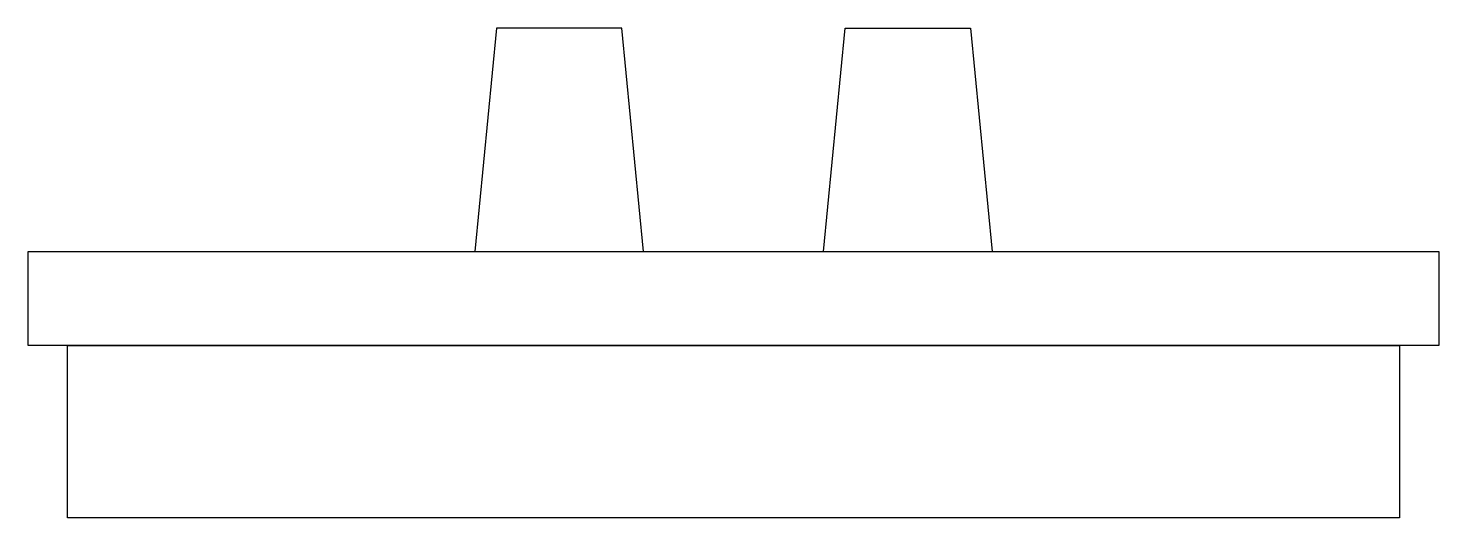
# Model space of a CAD drawing. Header units: metres. Extents: x -90 to 90, y -34 to 28.
import ezdxf

# ---------------------------------------------------------------- set-up
doc = ezdxf.new("R2010")
doc.units = ezdxf.units.M

msp = doc.modelspace()

# ---------------------------------------------------------------- linework, layer by layer
for p, q in [((-30.25, 28.5), (-33, 0)), ((-14.25, 28.5), (-30.25, 28.5)), ((-11.5, 0), (-14.25, 28.5)), ((11.5, 0), (14.25, 28.5)), ((14.25, 28.5), (30.25, 28.5)), ((30.25, 28.5), (33, 0)), ((-90, 0), (90, 0)), ((-90, -12), (-90, 0)), ((-33, 0), (-11.5, 0)), ((11.5, 0), (33, 0)), ((90, 0), (90, -12)), ((90, -12), (-90, -12)), ((-85, -12), (85, -12)), ((-85, -34), (-85, -12)), ((85, -12), (85, -34)), ((85, -34), (-85, -34))]:
    msp.add_line(p, q)

doc.saveas('drawing.dxf')
